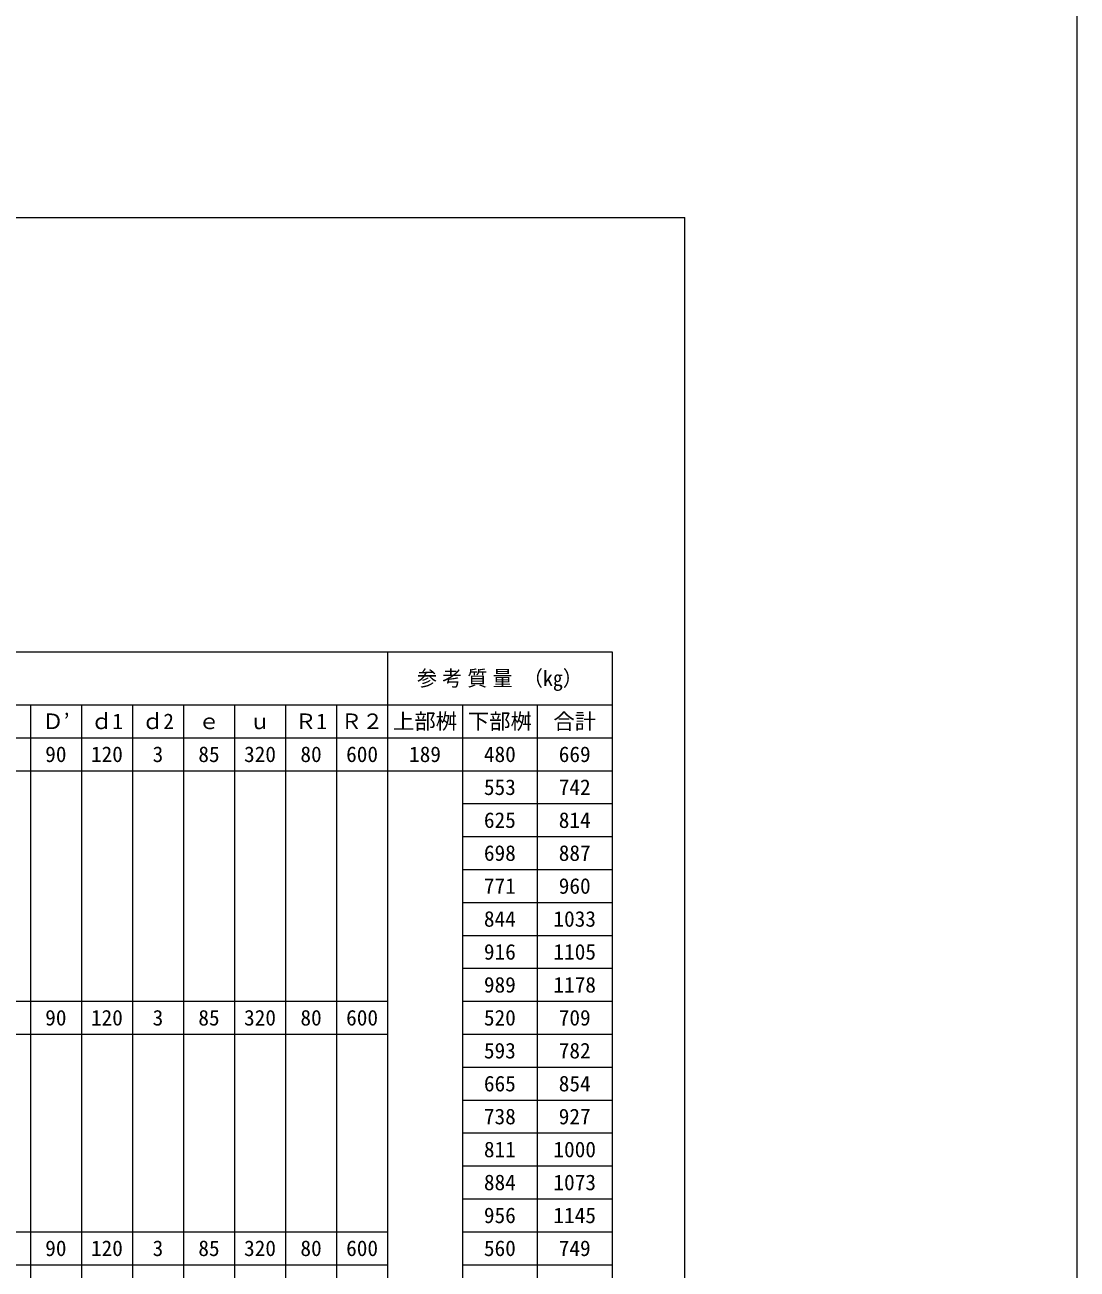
# Model space of a CAD drawing. Units: millimetres at full size; details may follow other scales. Extents: x 50430 to 75195, y -63423 to -40900.
# Drawn here: x 71999 to 75195, y -52875 to -49097 of the extents above; entities that cross this region are included whole.
import ezdxf
from ezdxf.enums import TextEntityAlignment as Align

# ---------------------------------------------------------------- set-up
doc = ezdxf.new("R2010")
doc.units = ezdxf.units.MM
doc.header["$LTSCALE"] = 30
for name, color, linetype, lineweight in [('DEFPOINTS_3', 8, 'Continuous', 0), ('寸法線', 7, 'Continuous', 9), ('枠', 5, 'Continuous', 5)]:
    doc.layers.add(name, color=color, linetype=linetype, lineweight=lineweight)
doc.styles.add('ＭＳ ゴシック', font='')
doc.styles.add('ＭＳ Ｐゴシック', font='')
doc.styles.get('ＭＳ ゴシック').set_extended_font_data('MS Gothic')
doc.styles.get('ＭＳ Ｐゴシック').set_extended_font_data('MS PGothic')

msp = doc.modelspace()

# ---------------------------------------------------------------- linework, layer by layer
at = {"layer": 'DEFPOINTS_3'}
for p, q in [((70850.05, -51361.69), (73328.32, -51361.69)), ((70850.05, -52161.69), (73101.05, -52161.69)), ((70850.05, -52861.69), (73101.05, -52861.69))]:
    msp.add_line(p, q, dxfattribs=at)
at = {"layer": '寸法線', "lineweight": 13}
for p, q in [((69130.05, -51000.23), (73782.87, -51000.23)), ((73101.05, -51000.23), (73101.05, -51261.69)), ((73782.87, -51000.23), (73782.87, -51261.69)), ((69130.05, -51161.69), (73782.87, -51161.69)), ((72016.05, -51161.69), (72016.05, -51261.69)), ((72171.05, -51161.69), (72171.05, -51261.69)), ((72326.05, -51161.69), (72326.05, -51261.69)), ((72481.05, -51161.69), (72481.05, -51261.69)), ((72636.05, -51161.69), (72636.05, -51261.69)), ((72791.05, -51161.69), (72791.05, -51261.69)), ((72946.05, -51161.69), (72946.05, -51261.69)), ((73328.32, -51161.69), (73328.32, -51261.69)), ((73555.59, -51161.69), (73555.59, -51261.69)), ((69130.05, -51261.69), (73782.87, -51261.69)), ((72016.05, -51261.69), (72016.05, -54261.69)), ((72171.05, -51261.69), (72171.05, -52861.69)), ((72326.05, -51261.69), (72326.05, -54261.69)), ((72481.05, -51261.69), (72481.05, -52861.69)), ((72636.05, -51261.69), (72636.05, -54261.69)), ((72791.05, -51261.69), (72791.05, -54261.69)), ((72946.05, -51261.69), (72946.05, -52861.69)), ((73101.05, -51261.69), (73101.05, -54261.69)), ((73328.32, -51261.69), (73328.32, -54261.69)), ((73555.59, -51261.69), (73555.59, -54261.69)), ((73782.87, -51261.69), (73782.87, -54261.69)), ((73328.32, -51361.69), (73782.87, -51361.69)), ((73328.32, -51461.69), (73782.87, -51461.69)), ((73328.32, -51561.69), (73782.87, -51561.69)), ((73328.32, -51661.69), (73782.87, -51661.69)), ((73328.32, -51761.69), (73782.87, -51761.69)), ((73328.32, -51861.69), (73782.87, -51861.69)), ((73328.32, -51961.69), (73782.87, -51961.69)), ((69830.05, -52061.69), (73101.05, -52061.69)), ((73328.32, -52061.69), (73782.87, -52061.69)), ((73328.32, -52161.69), (73782.87, -52161.69)), ((73328.32, -52261.69), (73782.87, -52261.69)), ((73328.32, -52361.69), (73782.87, -52361.69)), ((73328.32, -52461.69), (73782.87, -52461.69)), ((73328.32, -52561.69), (73782.87, -52561.69)), ((73328.32, -52661.69), (73782.87, -52661.69)), ((69830.05, -52761.69), (73101.05, -52761.69)), ((73328.32, -52761.69), (73782.87, -52761.69)), ((72171.05, -52861.69), (72171.05, -53361.69)), ((72481.05, -52861.69), (72481.05, -53361.69)), ((72946.05, -52861.69), (72946.05, -53361.69)), ((73328.32, -52861.69), (73782.87, -52861.69))]:
    msp.add_line(p, q, dxfattribs=at)
at = {"layer": '枠', "lineweight": 20}
for p, q in [((75194.99, -63423.15), (75194.99, -40899.85)), ((64003.72, -49681.72), (74003.72, -49681.72)), ((74003.72, -56574.58), (74003.72, -49681.72))]:
    msp.add_line(p, q, dxfattribs=at)

# ---------------------------------------------------------------- texts
at = {"layer": '寸法線', "style": 'ＭＳ Ｐゴシック', "width": 0.95}
msp.add_text('参 考 質 量  （㎏）', height=46.61, dxfattribs=at).set_placement((73441.96, -51080.96), align=Align.MIDDLE_CENTER)
at = {"layer": '寸法線', "style": 'ＭＳ ゴシック'}
for s, p in [('Ｄ’', (72093.55, -51211.69)), ('ｄ1', (72248.55, -51211.69)), ('ｄ2', (72403.55, -51211.69)), ('Ｒ1', (72868.55, -51211.69)), ('Ｒ２', (73023.55, -51211.69)), ('上部桝', (73214.68, -51211.69)), ('下部桝', (73441.96, -51211.69)), ('合計', (73669.23, -51211.69)), ('ｅ', (72558.55, -51211.69)), ('ｕ', (72713.55, -51211.69)), ('90', (72093.55, -51311.69)), ('120', (72248.55, -51311.69)), ('3', (72403.55, -51311.69)), ('85', (72558.55, -51311.69)), ('320', (72713.55, -51311.69)), ('80', (72868.55, -51311.69)), ('600', (73023.55, -51311.69)), ('189', (73214.68, -51311.69)), ('480', (73441.96, -51311.69)), ('669', (73669.23, -51311.69)), ('553', (73441.96, -51411.69)), ('742', (73669.23, -51411.69)), ('625', (73441.96, -51511.69)), ('814', (73669.23, -51511.69)), ('698', (73441.96, -51611.69)), ('887', (73669.23, -51611.69)), ('771', (73441.96, -51711.69)), ('960', (73669.23, -51711.69)), ('844', (73441.96, -51811.69)), ('1033', (73669.23, -51811.69)), ('916', (73441.96, -51911.69)), ('1105', (73669.23, -51911.69)), ('989', (73441.96, -52011.69)), ('1178', (73669.23, -52011.69)), ('90', (72093.55, -52111.69)), ('120', (72248.55, -52111.69)), ('3', (72403.55, -52111.69)), ('85', (72558.55, -52111.69)), ('320', (72713.55, -52111.69)), ('80', (72868.55, -52111.69)), ('600', (73023.55, -52111.69)), ('520', (73441.96, -52111.69)), ('709', (73669.23, -52111.69)), ('593', (73441.96, -52211.69)), ('782', (73669.23, -52211.69)), ('665', (73441.96, -52311.69)), ('854', (73669.23, -52311.69)), ('738', (73441.96, -52411.69)), ('927', (73669.23, -52411.69)), ('811', (73441.96, -52511.69)), ('1000', (73669.23, -52511.69)), ('884', (73441.96, -52611.69)), ('1073', (73669.23, -52611.69)), ('956', (73441.96, -52711.69)), ('1145', (73669.23, -52711.69)), ('90', (72093.55, -52811.69)), ('120', (72248.55, -52811.69)), ('3', (72403.55, -52811.69)), ('85', (72558.55, -52811.69)), ('320', (72713.55, -52811.69)), ('80', (72868.55, -52811.69)), ('600', (73023.55, -52811.69)), ('560', (73441.96, -52811.69)), ('749', (73669.23, -52811.69))]:
    msp.add_text(s, height=47.47, dxfattribs=at).set_placement(p, align=Align.MIDDLE_CENTER)

doc.saveas('drawing.dxf')
